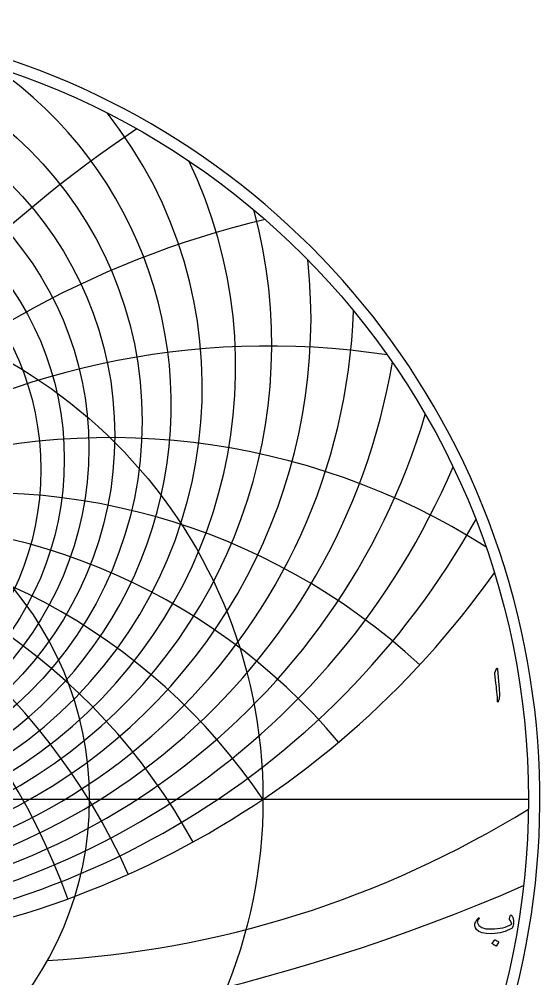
# Model space of a CAD drawing. Header units: millimetres. Extents: x -84 to 84, y -84 to 86.
# Drawn here: x 27.8 to 83.6, y -19.2 to 83.5 of the extents above; entities that cross this region are included whole.
import ezdxf

# ---------------------------------------------------------------- set-up
doc = ezdxf.new("R2010")
doc.units = ezdxf.units.MM
for name, color, linetype in [('CUT_OUTER', 1, 'Continuous'), ('ENGRAVE', 7, 'Continuous'), ('ENGRAVE_FINE', 8, 'Continuous'), ('TEXT', 5, 'Continuous')]:
    doc.layers.add(name, color=color, linetype=linetype)

msp = doc.modelspace()

# ---------------------------------------------------------------- linework, layer by layer
at = {"layer": 'CUT_OUTER'}
msp.add_arc((-0.0002, -0.0002), 83.5724, 151.523247, 87.803747, dxfattribs=at)
at = {"layer": 'ENGRAVE'}
msp.add_lwpolyline([(-82.35, 0), (82.35, 0)], dxfattribs=at)
for centre, radius in [((0, 0), 82.35), ((0, 35.2915), 30.101), ((0, 0), 53.9054), ((0, 0), 35.2859)]:
    msp.add_circle(centre, radius, dxfattribs=at)
for centre, radius, start, end in [((0, 42.1922), 44.0746, 124.671424, 55.328576), ((0, 54.632), 63.6527, 182.099525, 357.900475), ((0, -36.3597), 65.0217, 34, 146), ((0, -36.3597), 65.0217, 34, 146), ((0, 79.9181), 96.3986, 215.274728, 324.725272), ((24.708, 92.2114), 109.6322, 273.175321, 301.716444)]:
    msp.add_arc(centre, radius, start, end, dxfattribs=at)
at = {"layer": 'ENGRAVE_FINE'}
for centre, radius in [((0, 40.4859), 40.9563), ((0, 38.9629), 38.022), ((0, 37.6013), 35.2477), ((0, 36.3826), 32.6132)]:
    msp.add_circle(centre, radius, dxfattribs=at)
for centre, radius, start, end in [((0, 44.1081), 47.4051, 141.754257, 38.245743), ((112.6209, -36.3597), 130.0434, 123.746995, 170.633542), ((112.6209, -36.3597), 130.0434, 123.746995, 170.633542), ((0, 46.2659), 50.982, 154.353295, 25.646705), ((0, 48.7048), 54.8466, 164.795001, 15.204999), ((77.4899, -36.3597), 101.1558, 103.352726, 167.300854), ((77.4899, -36.3597), 101.1558, 103.352726, 167.300854), ((0, 51.4733), 59.0492, 173.907201, 6.092799), ((54.5597, -36.3597), 84.8798, 81.421838, 163.772654), ((54.5597, -36.3597), 84.8798, 81.421838, 163.772654), ((0, 58.2575), 68.7357, 189.610215, 350.389785), ((0, 62.4482), 74.3987, 196.592097, 343.407903), ((-37.5403, -36.3597), 75.0806, 20.02075, 122.41857), ((-37.5403, -36.3597), 75.0806, 20.02075, 122.41857), ((37.5403, -36.3597), 75.0806, 57.58143, 159.97925), ((37.5403, -36.3597), 75.0806, 57.58143, 159.97925), ((0, 67.3319), 80.7721, 203.149886, 336.850114), ((-23.666, -36.3597), 69.1947, 24.166419, 132.825078), ((-23.666, -36.3597), 69.1947, 24.166419, 132.825078), ((23.666, -36.3597), 69.1947, 47.174922, 155.833581), ((23.666, -36.3597), 69.1947, 47.174922, 155.833581), ((0, 73.0785), 88.0278, 209.358787, 330.641213), ((-11.4651, -36.3597), 66.0248, 28.776578, 139.961007), ((-11.4651, -36.3597), 66.0248, 28.776578, 139.961007), ((11.4651, -36.3597), 66.0248, 40.038993, 151.223422), ((11.4651, -36.3597), 66.0248, 40.038993, 151.223422), ((0, 178.6328), 204.9243, 246.464598, 293.535402)]:
    msp.add_arc(centre, radius, start, end, dxfattribs=at)
at = {"layer": 'TEXT'}
for points in [[(78.8998, 13.8952), (78.9495, 13.9913), (78.9894, 14.0251), (79.0196, 13.9965), (79.04, 13.9056), (79.1595, 12.6328), (79.2306, 11.8517), (79.2465, 11.2276), (79.2073, 10.7607), (79.1128, 10.451), (79.0956, 10.4257), (79.0803, 10.412), (79.067, 10.4101), (79.0556, 10.4198), (79.0465, 10.4351), (79.04, 10.4549), (79.0362, 10.4792), (79.0349, 10.5081), (79.0349, 10.7331), (79.0245, 10.9718), (79.0037, 11.2241), (78.9725, 11.49), (78.9657, 11.5595), (78.9452, 11.7471), (78.9112, 12.053), (78.8634, 12.477), (78.7491, 13.4173), (78.7465, 13.4673), (78.7491, 13.5134), (78.7569, 13.5556), (78.7699, 13.5939)], [(80.5455, -12.4223), (80.5804, -12.4661), (80.6124, -12.5145), (80.6414, -12.5674), (80.6676, -12.6249), (80.6908, -12.6866), (80.7111, -12.7521), (80.7284, -12.8216), (80.7429, -12.895), (80.7617, -13.0424), (80.7663, -13.1885), (80.7565, -13.3333), (80.7325, -13.4768), (80.6961, -13.6047), (80.6494, -13.708), (80.5922, -13.7866), (80.5247, -13.8405), (80.3104, -13.9538), (80.0831, -14.0548), (79.8429, -14.1434), (79.5896, -14.2197), (79.3234, -14.283), (79.0442, -14.3327), (78.752, -14.3687), (78.4468, -14.3911), (77.8747, -14.3853), (77.4052, -14.3054), (77.0383, -14.1515), (76.774, -13.9236), (76.6656, -13.7453), (76.6156, -13.5534), (76.624, -13.3479), (76.6909, -13.1288), (76.7135, -13.0815), (76.7396, -13.0333), (76.7693, -12.9841), (76.8026, -12.934), (76.8395, -12.8828), (76.8799, -12.8307), (76.9239, -12.7776), (76.9714, -12.7236), (76.9873, -12.7083), (77.0039, -12.6989), (77.0211, -12.6953), (77.039, -12.6976), (77.051, -12.7021), (77.061, -12.7106), (77.0692, -12.7229), (77.0753, -12.7392), (77.0783, -12.7544), (77.0766, -12.769), (77.0705, -12.783), (77.0597, -12.7963), (77.0153, -12.8492), (76.9753, -12.9041), (76.9399, -12.9609), (76.9091, -13.0197), (76.888, -13.0758), (76.8766, -13.1301), (76.875, -13.1823), (76.8831, -13.2327), (77.0455, -13.5265), (77.3507, -13.7327), (77.7987, -13.8512), (78.3896, -13.882), (78.7145, -13.8695), (79.024, -13.8424), (79.3184, -13.8007), (79.5974, -13.7444), (79.8615, -13.6734), (80.1111, -13.5879), (80.346, -13.4877), (80.5663, -13.3729), (80.5448, -13.2658), (80.4961, -13.147), (80.4202, -13.0164), (80.3169, -12.8742), (80.3137, -12.8606), (80.3143, -12.8353), (80.3189, -12.7982), (80.3273, -12.7495), (80.3296, -12.7447), (80.3312, -12.7405), (80.3322, -12.7369), (80.3325, -12.734), (80.3494, -12.6677), (80.3741, -12.5937), (80.4065, -12.5119), (80.4468, -12.4223), (80.4646, -12.395), (80.487, -12.3859), (80.514, -12.395), (80.5455, -12.4223)], [(78.7325, -15.0664), (78.739, -15.06), (78.7481, -15.0561), (78.7598, -15.0548), (78.774, -15.0561), (78.875, -15.097), (78.9701, -15.147), (79.0594, -15.2061), (79.1429, -15.2742), (79.151, -15.2846), (79.1546, -15.295), (79.1536, -15.3054), (79.1481, -15.3158), (78.9039, -15.7106), (78.8948, -15.72), (78.8831, -15.7223), (78.8688, -15.7174), (78.852, -15.7054), (78.8374, -15.695), (78.8143, -15.6794), (78.7828, -15.6587), (78.7429, -15.6327), (78.6938, -15.6015), (78.6351, -15.5652), (78.5666, -15.5236), (78.4883, -15.4768), (78.4779, -15.469), (78.4727, -15.4613), (78.4727, -15.4535), (78.4779, -15.4457)]]:
    msp.add_lwpolyline(points, close=True, dxfattribs=at)

doc.saveas('drawing.dxf')
